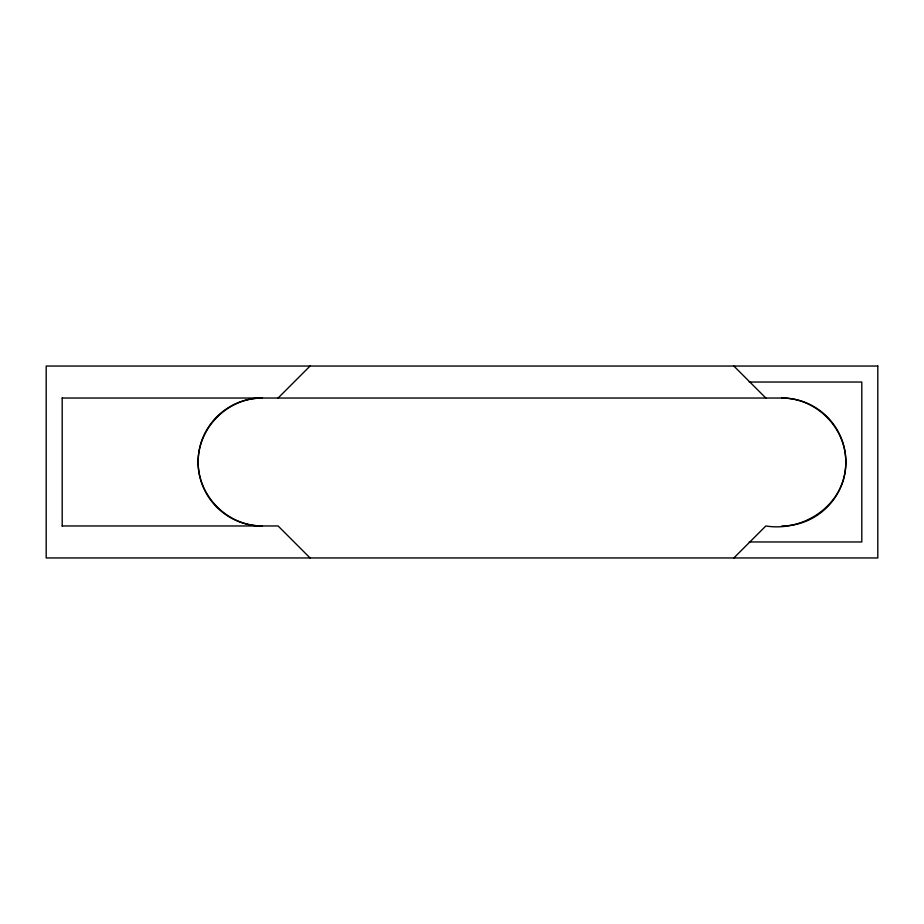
<?xml version="1.0" encoding="UTF-8"?>
<svg xmlns="http://www.w3.org/2000/svg" width="924" height="924" viewBox="0 0 924 924"><rect width="100%" height="100%" fill="white"/><g stroke="black" fill="none" stroke-linecap="round" stroke-linejoin="round"><path stroke-width="1.39" d="M278.089 398.036L310.071 366.043M733.864 557.957L765.857 525.964C804.919 532.351 846.476 503.314 845.818 462C846.026 427.766 816.088 397.817 781.843 398.036L62.197 398.036M262.093 398.036C227.858 397.817 197.909 427.766 198.129 462C197.909 496.234 227.858 526.183 262.093 525.964M749.225 382.039L861.803 382.039L861.803 541.961L749.225 541.961M62.197 525.964L278.089 525.964L310.071 557.957M733.864 366.043L765.857 398.036M62.197 397.886L62.197 526.114M257.935 525.837A63.964 63.964 0 0 1 198.129 462A63.964 63.964 0 0 1 257.935 398.163M781.843 398.036A63.964 63.964 0 0 1 845.818 462A63.964 63.964 0 0 1 781.843 525.964M877.8 366.043L46.2 366.043L46.2 557.957L877.8 557.957L877.8 366.043"/></g></svg>
